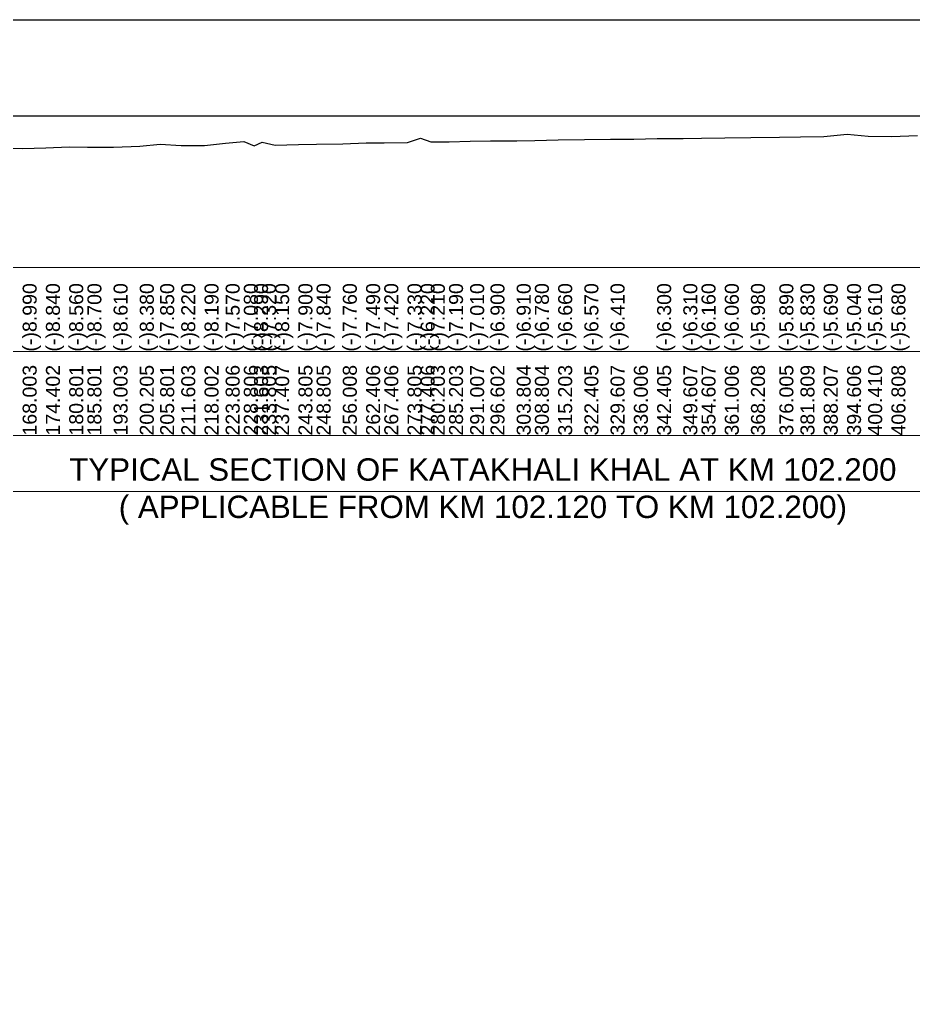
# Model space of a CAD drawing. Header units: inches. Extents: x 89000 to 845000, y -7071 to 18.
# Drawn here: x 178174 to 181367, y -3528 to 0 of the extents above; entities that cross this region are included whole.
import ezdxf

# ---------------------------------------------------------------- set-up
doc = ezdxf.new("R2010")
doc.units = ezdxf.units.IN
doc.header["$LTSCALE"] = 7
doc.header["$MEASUREMENT"] = 0
for name, color, linetype, lineweight in [('Cross section Data Border', 7, 'Continuous', 9), ('Cross Section Labels', 7, 'Continuous', 9), ('Existing_Bed_Level for Xsection', 7, 'Continuous', 25), ('Long Section Labels', 7, 'Continuous', 9)]:
    doc.layers.add(name, color=color, linetype=linetype, lineweight=lineweight)
doc.styles.get("Standard").update_dxf_attribs({"font": 'arial.ttf'})
doc.dimstyles.get("Standard").update_dxf_attribs({"dimtxt": 0.18, "dimasz": 0.18, "dimexe": 0.18, "dimexo": 0.0625, "dimgap": 0.09, "dimtad": 0, "dimtih": 1, "dimtoh": 1, "dimdec": 4, "dimzin": 0, "dimdsep": 46, "dimtxsty": 'Standard', "dimcen": 0.09, "dimadec": 0, "dimazin": 0, "dimtfac": 1, "dimtdec": 4, "dimtofl": 0, "dimtmove": 0, "dimatfit": 3, "dimfxl": 1, "dimtolj": 1, "dimtzin": 0, "dimarcsym": 0})

msp = doc.modelspace()

# ---------------------------------------------------------------- linework, layer by layer
msp.add_lwpolyline([(175000, 0), (185000, 0), (185000, -7071), (175000, -7071)], close=True)
at = {"layer": 'Cross section Data Border'}
msp.add_lwpolyline([(175100, -885.77), (183757.09932, -885.77), (183757.09932, -1485.77), (175100, -1485.77)], close=True, dxfattribs=at)
msp.add_lwpolyline([(175100, -1185.77), (183757.09932, -1185.77)], dxfattribs=at)
at = {"layer": 'Cross Section Labels'}
msp.add_lwpolyline([(177668.54966, -1685.77), (179828.54966, -1685.77), (181988.54966, -1685.77)], dxfattribs=at)
at = {"layer": 'Existing_Bed_Level for Xsection'}
for points in [[(176000, -342.77), (183657.09932, -342.77)], [(178100.85792, -459.38), (178184.03869, -459.64), (178267.22385, -457.69), (178350.41294, -454.05), (178415.41259, -455.87), (178509.03368, -454.7), (178602.66364, -451.71), (178675.41137, -444.82), (178750.84423, -449.63), (178834.02982, -449.24), (178909.47435, -441.18), (178974.47273, -434.81), (179010.84041, -450.54), (179039.47117, -437.93), (179086.28871, -448.72), (179169.46825, -445.47), (179234.46688, -444.69), (179328.10156, -443.65), (179411.28026, -440.14), (179476.27876, -439.23), (179559.46077, -438.06), (179606.27592, -423.63), (179642.64547, -436.5), (179707.64467, -436.24), (179783.08935, -433.9), (179855.83156, -432.47), (179949.45477, -432.6), (180014.45389, -430.91), (180097.64042, -429.35), (180191.26532, -428.18), (180284.89545, -426.1), (180368.07738, -426.1), (180451.26151, -424.67), (180544.88999, -424.8), (180609.88872, -422.85), (180693.07202, -421.55), (180786.70168, -420.51), (180888.06915, -419.34), (180963.51509, -418.56), (181046.69644, -416.74), (181129.87973, -408.29), (181205.32727, -415.7), (181288.50801, -416.61), (181382.1413, -413.23)]]:
    msp.add_lwpolyline(points, dxfattribs=at)

# ---------------------------------------------------------------- texts
at = {"layer": 'Cross Section Labels', "insert": (179828.54966, -1685.77), "char_height": 80, "attachment_point": 5}
msp.add_mtext('TYPICAL SECTION OF KATAKHALI KHAL AT KM 102.200^J( APPLICABLE FROM KM 102.120 TO KM 102.200)', dxfattribs=at)
at = {"layer": 'Long Section Labels', "char_height": 50, "attachment_point": 1, "rotation": 90}
for s, insert in [('(-)8.990', (178184.03869, -1185.77)), ('(-)8.840', (178267.22385, -1185.77)), ('(-)8.560', (178350.41294, -1185.77)), ('(-)8.700', (178415.41259, -1185.77)), ('(-)8.610', (178509.03368, -1185.77)), ('(-)8.380', (178602.66364, -1185.77)), ('(-)7.850', (178675.41137, -1185.77)), ('(-)8.220', (178750.84423, -1185.77)), ('(-)8.190', (178834.02982, -1185.77)), ('(-)7.570', (178909.47435, -1185.77)), ('(-)7.080', (178974.47273, -1185.77)), ('(-)8.290', (179010.84041, -1185.77)), ('(-)7.320', (179039.47117, -1185.77)), ('(-)8.150', (179086.28871, -1185.77)), ('(-)7.900', (179169.46825, -1185.77)), ('(-)7.840', (179234.46688, -1185.77)), ('(-)7.760', (179328.10156, -1185.77)), ('(-)7.490', (179411.28026, -1185.77)), ('(-)7.420', (179476.27876, -1185.77)), ('(-)7.330', (179559.46077, -1185.77)), ('(-)6.220', (179606.27592, -1185.77)), ('(-)7.210', (179642.64547, -1185.77)), ('(-)7.190', (179707.64467, -1185.77)), ('(-)7.010', (179783.08935, -1185.77)), ('(-)6.900', (179855.83156, -1185.77)), ('(-)6.910', (179949.45477, -1185.77)), ('(-)6.780', (180014.45389, -1185.77)), ('(-)6.660', (180097.64042, -1185.77)), ('(-)6.570', (180191.26532, -1185.77)), ('(-)6.410', (180284.89545, -1185.77)), ('(-)6.410', (180284.89545, -1185.77)), ('(-)6.300', (180451.26151, -1185.77)), ('(-)6.310', (180544.88999, -1185.77)), ('(-)6.160', (180609.88872, -1185.77)), ('(-)6.060', (180693.07202, -1185.77)), ('(-)5.980', (180786.70168, -1185.77)), ('(-)5.890', (180888.06915, -1185.77)), ('(-)5.830', (180963.51509, -1185.77)), ('(-)5.690', (181046.69644, -1185.77)), ('(-)5.040', (181129.87973, -1185.77)), ('(-)5.610', (181205.32727, -1185.77)), ('(-)5.610', (181205.32727, -1185.77)), ('(-)5.680', (181288.50801, -1185.77)), ('168.003', (178184.03869, -1485.77)), ('174.402', (178267.22385, -1485.77)), ('180.801', (178350.41294, -1485.77)), ('185.801', (178415.41259, -1485.77)), ('193.003', (178509.03368, -1485.77)), ('200.205', (178602.66364, -1485.77)), ('205.801', (178675.41137, -1485.77)), ('211.603', (178750.84423, -1485.77)), ('218.002', (178834.02982, -1485.77)), ('223.806', (178909.47435, -1485.77)), ('228.806', (178974.47273, -1485.77)), ('231.603', (179010.84041, -1485.77)), ('233.805', (179039.47117, -1485.77)), ('237.407', (179086.28871, -1485.77)), ('243.805', (179169.46825, -1485.77)), ('248.805', (179234.46688, -1485.77)), ('256.008', (179328.10156, -1485.77)), ('262.406', (179411.28026, -1485.77)), ('267.406', (179476.27876, -1485.77)), ('273.805', (179559.46077, -1485.77)), ('277.406', (179606.27592, -1485.77)), ('280.203', (179642.64547, -1485.77)), ('285.203', (179707.64467, -1485.77)), ('291.007', (179783.08935, -1485.77)), ('296.602', (179855.83156, -1485.77)), ('303.804', (179949.45477, -1485.77)), ('308.804', (180014.45389, -1485.77)), ('315.203', (180097.64042, -1485.77)), ('322.405', (180191.26532, -1485.77)), ('329.607', (180284.89545, -1485.77)), ('336.006', (180368.07738, -1485.77)), ('342.405', (180451.26151, -1485.77)), ('349.607', (180544.88999, -1485.77)), ('354.607', (180609.88872, -1485.77)), ('361.006', (180693.07202, -1485.77)), ('368.208', (180786.70168, -1485.77)), ('376.005', (180888.06915, -1485.77)), ('381.809', (180963.51509, -1485.77)), ('388.207', (181046.69644, -1485.77)), ('394.606', (181129.87973, -1485.77)), ('400.410', (181205.32727, -1485.77)), ('406.808', (181288.50801, -1485.77))]:
    msp.add_mtext(s, dxfattribs=dict(at, insert=insert))

# ---------------------------------------------------------------- leaders
at = {"layer": 'Cross Section Labels', "annotation_type": 0, "has_hookline": 1, "hookline_direction": 0}
for points, text_width in [([(176435.172, -346.0101), (176435.172, -303.77), (176735.082, -303.77)], 2510.77763), ([(176573.88528, -426.10392), (176573.88528, -329.77), (176873.79528, -329.77)], 2345.7367)]:
    msp.add_leader(points, dimstyle='Standard', override={"dimasz": 72}, dxfattribs=dict(at, text_width=text_width))

doc.saveas('drawing.dxf')
